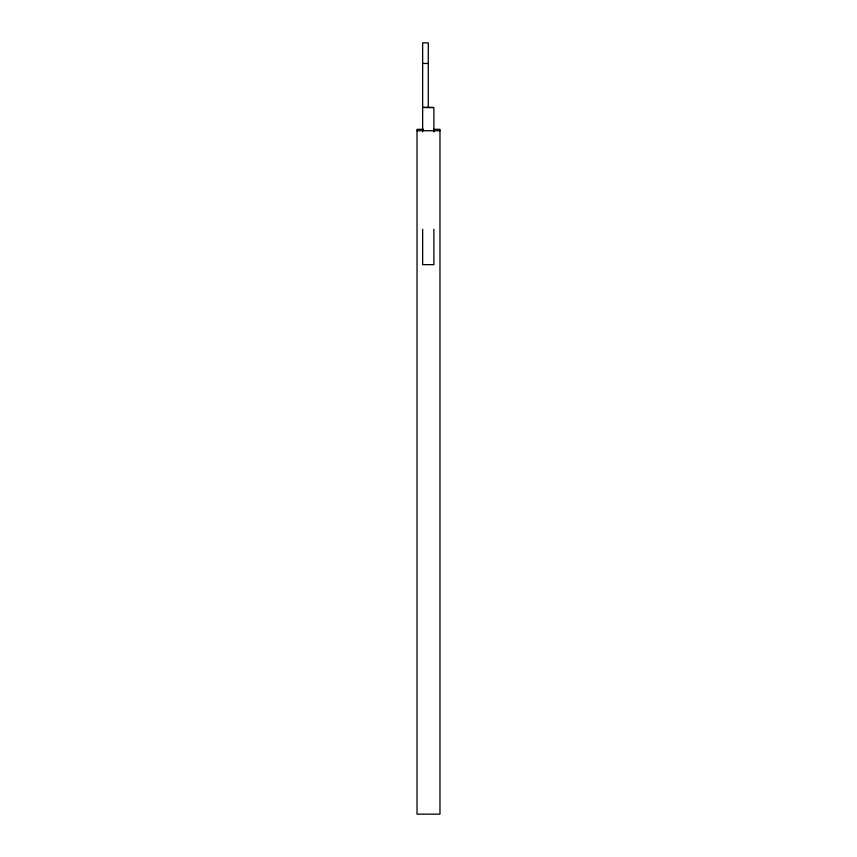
<?xml version="1.0" encoding="UTF-8"?>
<svg xmlns="http://www.w3.org/2000/svg" width="857" height="857" viewBox="0 0 857 857"><rect width="100%" height="100%" fill="white"/><g stroke="black" fill="none" stroke-linecap="round" stroke-linejoin="round"><path stroke-width="1.29" d="M422.651 63.45L428.275 63.45M422.651 107.361L433.899 107.511L422.651 107.511L422.651 42.85L428.275 42.85L428.275 107.511M423.401 129.321L417.027 129.321L417.027 814.15L439.973 814.15L439.973 129.321L433.599 129.321M417.027 130.725L439.973 130.725M433.899 108.614L433.899 131.914M433.899 229.269L433.899 264.642L422.651 264.642L422.651 229.269M422.651 108.614L422.651 131.914"/></g></svg>
